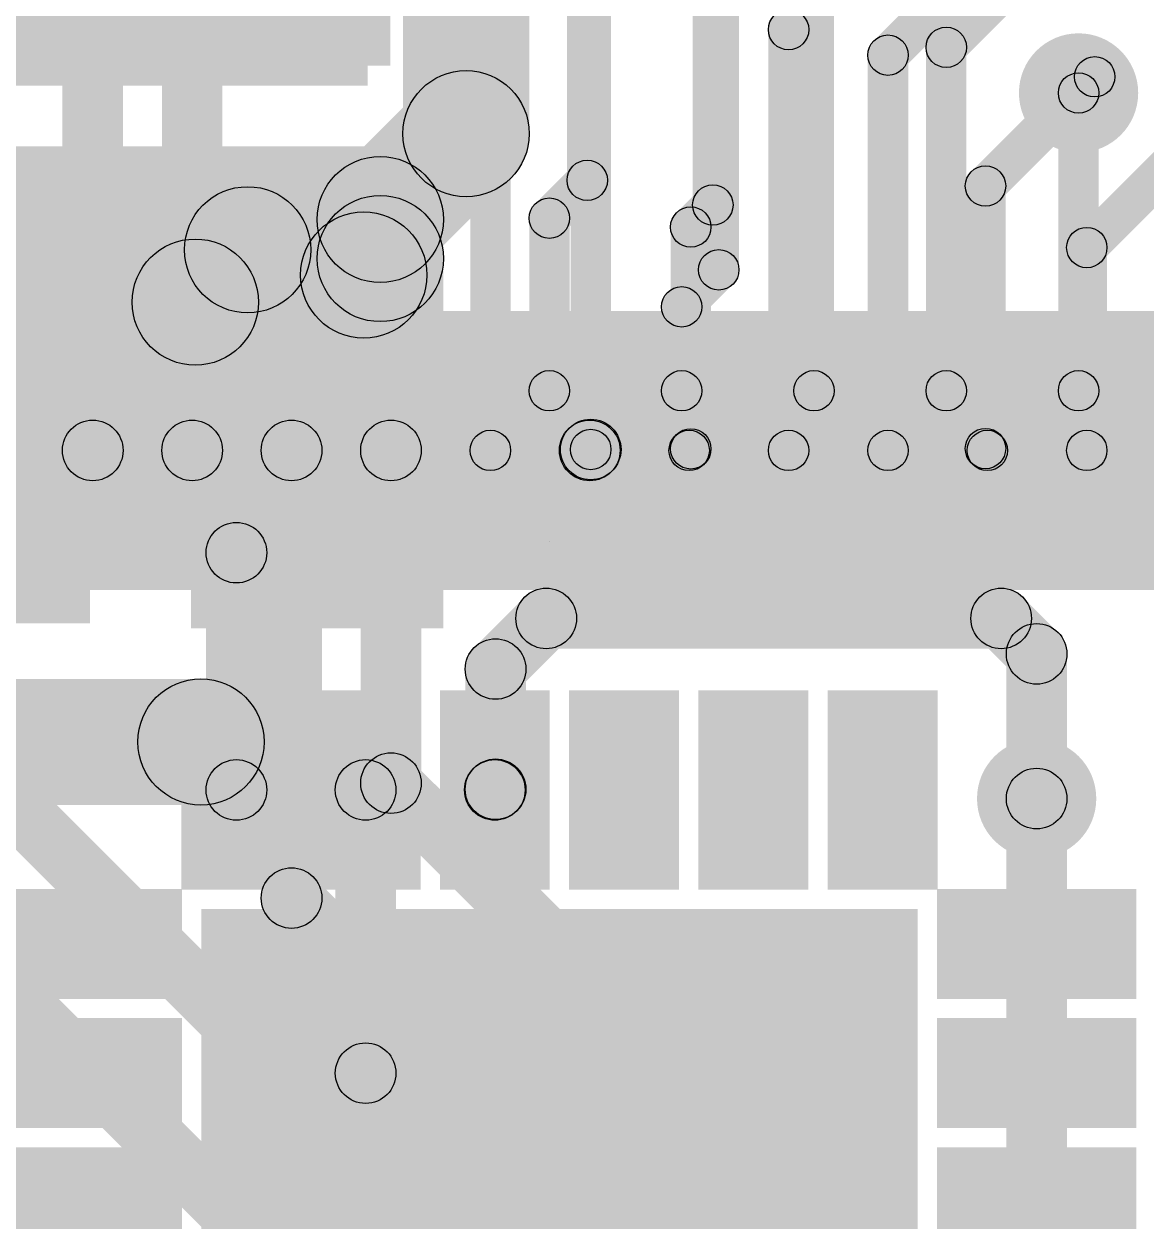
# Model space of a CAD drawing. Header units: millimetres. Extents: x -1.37 to 1.18, y -0.07 to 2.63.
# Drawn here: x -0.1061 to 0.1162, y 1.2886 to 1.5258 of the extents above; entities that cross this region are included whole.
import ezdxf

# ---------------------------------------------------------------- set-up
doc = ezdxf.new("R2010")
doc.units = ezdxf.units.MM
doc.header["$MEASUREMENT"] = 0
for name, color, linetype in [('BottomLayer', 5, 'Continuous'), ('BottomPaste', 16, 'Continuous'), ('BottomSolder', 6, 'Continuous'), ('TopLayer', 1, 'Continuous'), ('TopPaste', 8, 'Continuous'), ('TopSolder', 216, 'Continuous'), ('ViaHoleLayer', 16, 'Continuous')]:
    doc.layers.add(name, color=color, linetype=linetype)

# ---------------------------------------------------------------- blocks, each defined once
blk = doc.blocks.new('S______B______B_13')
at = {"layer": 'BottomLayer'}
for points in [[(-0.015, 0.0175), (-0.015, -0.0175), (-0.045, -0.0175), (-0.045, 0.0175)], [(0.045, 0.0175), (0.045, -0.0175), (0.015, -0.0175), (0.015, 0.0175)]]:
    blk.add_hatch(color=5, dxfattribs=at).paths.add_polyline_path(points)
at = {"layer": 'BottomPaste'}
for points in [[(-0.015, 0.0175), (-0.015, -0.0175), (-0.045, -0.0175), (-0.045, 0.0175)], [(0.045, 0.0175), (0.045, -0.0175), (0.015, -0.0175), (0.015, 0.0175)]]:
    blk.add_hatch(color=16, dxfattribs=at).paths.add_polyline_path(points)
at = {"layer": 'BottomSolder'}
for points in [[(-0.011, 0.0215), (-0.011, -0.0215), (-0.049, -0.0215), (-0.049, 0.0215)], [(0.049, 0.0215), (0.049, -0.0215), (0.011, -0.0215), (0.011, 0.0215)]]:
    blk.add_hatch(color=6, dxfattribs=at).paths.add_polyline_path(points)
blk = doc.blocks.new('R___0201_B_29')
at = {"layer": 'BottomLayer'}
for points in [[(-0.01614, 0.00728), (-0.00551, 0.00728), (-0.00551, -0.00728), (-0.01614, -0.00728)], [(0.00551, 0.00728), (0.01614, 0.00728), (0.01614, -0.00728), (0.00551, -0.00728)]]:
    blk.add_hatch(color=5, dxfattribs=at).paths.add_polyline_path(points)
at = {"layer": 'BottomPaste'}
for points in [[(-0.01614, 0.00728), (-0.00551, 0.00728), (-0.00551, -0.00728), (-0.01614, -0.00728)], [(0.00551, 0.00728), (0.01614, 0.00728), (0.01614, -0.00728), (0.00551, -0.00728)]]:
    blk.add_hatch(color=16, dxfattribs=at).paths.add_polyline_path(points)
at = {"layer": 'BottomSolder'}
for points in [[(-0.02014, 0.01128), (-0.00151, 0.01128), (-0.00151, -0.01128), (-0.02014, -0.01128)], [(0.00151, 0.01128), (0.02014, 0.01128), (0.02014, -0.01128), (0.00151, -0.01128)]]:
    blk.add_hatch(color=6, dxfattribs=at).paths.add_polyline_path(points)
blk = doc.blocks.new('R___0201_B_31')
at = {"layer": 'BottomLayer'}
for points in [[(-0.01614, 0.00728), (-0.00551, 0.00728), (-0.00551, -0.00728), (-0.01614, -0.00728)], [(0.00551, 0.00728), (0.01614, 0.00728), (0.01614, -0.00728), (0.00551, -0.00728)]]:
    blk.add_hatch(color=5, dxfattribs=at).paths.add_polyline_path(points)
at = {"layer": 'BottomPaste'}
for points in [[(-0.01614, 0.00728), (-0.00551, 0.00728), (-0.00551, -0.00728), (-0.01614, -0.00728)], [(0.00551, 0.00728), (0.01614, 0.00728), (0.01614, -0.00728), (0.00551, -0.00728)]]:
    blk.add_hatch(color=16, dxfattribs=at).paths.add_polyline_path(points)
at = {"layer": 'BottomSolder'}
for points in [[(-0.02014, 0.01128), (-0.00151, 0.01128), (-0.00151, -0.01128), (-0.02014, -0.01128)], [(0.00151, 0.01128), (0.02014, 0.01128), (0.02014, -0.01128), (0.00151, -0.01128)]]:
    blk.add_hatch(color=6, dxfattribs=at).paths.add_polyline_path(points)
blk = doc.blocks.new('R___0201_B_33')
at = {"layer": 'BottomLayer'}
for points in [[(-0.01614, 0.00728), (-0.00551, 0.00728), (-0.00551, -0.00728), (-0.01614, -0.00728)], [(0.00551, 0.00728), (0.01614, 0.00728), (0.01614, -0.00728), (0.00551, -0.00728)]]:
    blk.add_hatch(color=5, dxfattribs=at).paths.add_polyline_path(points)
at = {"layer": 'BottomPaste'}
for points in [[(-0.01614, 0.00728), (-0.00551, 0.00728), (-0.00551, -0.00728), (-0.01614, -0.00728)], [(0.00551, 0.00728), (0.01614, 0.00728), (0.01614, -0.00728), (0.00551, -0.00728)]]:
    blk.add_hatch(color=16, dxfattribs=at).paths.add_polyline_path(points)
at = {"layer": 'BottomSolder'}
for points in [[(-0.02014, 0.01128), (-0.00151, 0.01128), (-0.00151, -0.01128), (-0.02014, -0.01128)], [(0.00151, 0.01128), (0.02014, 0.01128), (0.02014, -0.01128), (0.00151, -0.01128)]]:
    blk.add_hatch(color=6, dxfattribs=at).paths.add_polyline_path(points)
blk = doc.blocks.new('R___0201_B_35')
at = {"layer": 'BottomLayer'}
for points in [[(-0.01614, 0.00728), (-0.00551, 0.00728), (-0.00551, -0.00728), (-0.01614, -0.00728)], [(0.00551, 0.00728), (0.01614, 0.00728), (0.01614, -0.00728), (0.00551, -0.00728)]]:
    blk.add_hatch(color=5, dxfattribs=at).paths.add_polyline_path(points)
at = {"layer": 'BottomPaste'}
for points in [[(-0.01614, 0.00728), (-0.00551, 0.00728), (-0.00551, -0.00728), (-0.01614, -0.00728)], [(0.00551, 0.00728), (0.01614, 0.00728), (0.01614, -0.00728), (0.00551, -0.00728)]]:
    blk.add_hatch(color=16, dxfattribs=at).paths.add_polyline_path(points)
at = {"layer": 'BottomSolder'}
for points in [[(-0.02014, 0.01128), (-0.00151, 0.01128), (-0.00151, -0.01128), (-0.02014, -0.01128)], [(0.00151, 0.01128), (0.02014, 0.01128), (0.02014, -0.01128), (0.00151, -0.01128)]]:
    blk.add_hatch(color=6, dxfattribs=at).paths.add_polyline_path(points)
blk = doc.blocks.new('R___0201_B_37')
at = {"layer": 'BottomLayer'}
for points in [[(-0.01614, 0.00728), (-0.00551, 0.00728), (-0.00551, -0.00728), (-0.01614, -0.00728)], [(0.00551, 0.00728), (0.01614, 0.00728), (0.01614, -0.00728), (0.00551, -0.00728)]]:
    blk.add_hatch(color=5, dxfattribs=at).paths.add_polyline_path(points)
at = {"layer": 'BottomPaste'}
for points in [[(-0.01614, 0.00728), (-0.00551, 0.00728), (-0.00551, -0.00728), (-0.01614, -0.00728)], [(0.00551, 0.00728), (0.01614, 0.00728), (0.01614, -0.00728), (0.00551, -0.00728)]]:
    blk.add_hatch(color=16, dxfattribs=at).paths.add_polyline_path(points)
at = {"layer": 'BottomSolder'}
for points in [[(-0.02014, 0.01128), (-0.00151, 0.01128), (-0.00151, -0.01128), (-0.02014, -0.01128)], [(0.00151, 0.01128), (0.02014, 0.01128), (0.02014, -0.01128), (0.00151, -0.01128)]]:
    blk.add_hatch(color=6, dxfattribs=at).paths.add_polyline_path(points)
blk = doc.blocks.new('S______B______B_55')
at = {"layer": 'BottomLayer'}
for points in [[(-0.015, 0.0175), (-0.015, -0.0175), (-0.045, -0.0175), (-0.045, 0.0175)], [(0.045, 0.0175), (0.045, -0.0175), (0.015, -0.0175), (0.015, 0.0175)]]:
    blk.add_hatch(color=5, dxfattribs=at).paths.add_polyline_path(points)
at = {"layer": 'BottomPaste'}
for points in [[(-0.015, 0.0175), (-0.015, -0.0175), (-0.045, -0.0175), (-0.045, 0.0175)], [(0.045, 0.0175), (0.045, -0.0175), (0.015, -0.0175), (0.015, 0.0175)]]:
    blk.add_hatch(color=16, dxfattribs=at).paths.add_polyline_path(points)
at = {"layer": 'BottomSolder'}
for points in [[(-0.011, 0.0215), (-0.011, -0.0215), (-0.049, -0.0215), (-0.049, 0.0215)], [(0.049, 0.0215), (0.049, -0.0215), (0.011, -0.0215), (0.011, 0.0215)]]:
    blk.add_hatch(color=6, dxfattribs=at).paths.add_polyline_path(points)
blk = doc.blocks.new('QFN_24_B_77')
at = {"layer": 'BottomLayer'}
for points in [[(-0.07087, 0.07874), (-0.07087, 0.11024), (-0.05709, 0.11024), (-0.05709, 0.07874)], [(-0.04528, 0.07874), (-0.04528, 0.11024), (-0.0315, 0.11024), (-0.0315, 0.07874)], [(-0.01969, 0.07874), (-0.01969, 0.11024), (-0.00591, 0.11024), (-0.00591, 0.07874)], [(0.00591, 0.07874), (0.00591, 0.11024), (0.01969, 0.11024), (0.01969, 0.07874)], [(0.0315, 0.07874), (0.0315, 0.11024), (0.04528, 0.11024), (0.04528, 0.07874)], [(0.05709, 0.07874), (0.05709, 0.11024), (0.07087, 0.11024), (0.07087, 0.07874)], [(-0.11024, 0.07087), (-0.07874, 0.07087), (-0.07874, 0.05709), (-0.11024, 0.05709)], [(0.07874, 0.07087), (0.11024, 0.07087), (0.11024, 0.05709), (0.07874, 0.05709)], [(-0.06693, 0.06693), (0.06693, 0.06693), (0.06693, -0.06693), (-0.06693, -0.06693)], [(-0.11024, 0.04528), (-0.07874, 0.04528), (-0.07874, 0.0315), (-0.11024, 0.0315)], [(0.07874, 0.04528), (0.11024, 0.04528), (0.11024, 0.0315), (0.07874, 0.0315)], [(-0.11024, 0.01969), (-0.07874, 0.01969), (-0.07874, 0.00591), (-0.11024, 0.00591)], [(0.07874, 0.01969), (0.11024, 0.01969), (0.11024, 0.00591), (0.07874, 0.00591)], [(-0.11024, -0.00591), (-0.07874, -0.00591), (-0.07874, -0.01969), (-0.11024, -0.01969)], [(0.07874, -0.00591), (0.11024, -0.00591), (0.11024, -0.01969), (0.07874, -0.01969)], [(-0.11024, -0.0315), (-0.07874, -0.0315), (-0.07874, -0.04528), (-0.11024, -0.04528)], [(0.07874, -0.0315), (0.11024, -0.0315), (0.11024, -0.04528), (0.07874, -0.04528)], [(-0.11024, -0.05709), (-0.07874, -0.05709), (-0.07874, -0.07087), (-0.11024, -0.07087)], [(0.07874, -0.05709), (0.11024, -0.05709), (0.11024, -0.07087), (0.07874, -0.07087)], [(-0.05709, -0.07874), (-0.05709, -0.11024), (-0.07087, -0.11024), (-0.07087, -0.07874)], [(-0.0315, -0.07874), (-0.0315, -0.11024), (-0.04528, -0.11024), (-0.04528, -0.07874)], [(-0.00591, -0.07874), (-0.00591, -0.11024), (-0.01969, -0.11024), (-0.01969, -0.07874)], [(0.01969, -0.07874), (0.01969, -0.11024), (0.00591, -0.11024), (0.00591, -0.07874)], [(0.04528, -0.07874), (0.04528, -0.11024), (0.0315, -0.11024), (0.0315, -0.07874)], [(0.07087, -0.07874), (0.07087, -0.11024), (0.05709, -0.11024), (0.05709, -0.07874)]]:
    blk.add_hatch(color=5, dxfattribs=at).paths.add_polyline_path(points)
at = {"layer": 'BottomPaste'}
for points in [[(-0.07087, 0.07874), (-0.07087, 0.11024), (-0.05709, 0.11024), (-0.05709, 0.07874)], [(-0.04528, 0.07874), (-0.04528, 0.11024), (-0.0315, 0.11024), (-0.0315, 0.07874)], [(-0.01969, 0.07874), (-0.01969, 0.11024), (-0.00591, 0.11024), (-0.00591, 0.07874)], [(0.00591, 0.07874), (0.00591, 0.11024), (0.01969, 0.11024), (0.01969, 0.07874)], [(0.0315, 0.07874), (0.0315, 0.11024), (0.04528, 0.11024), (0.04528, 0.07874)], [(0.05709, 0.07874), (0.05709, 0.11024), (0.07087, 0.11024), (0.07087, 0.07874)], [(-0.11024, 0.07087), (-0.07874, 0.07087), (-0.07874, 0.05709), (-0.11024, 0.05709)], [(0.07874, 0.07087), (0.11024, 0.07087), (0.11024, 0.05709), (0.07874, 0.05709)], [(-0.06693, 0.06693), (0.06693, 0.06693), (0.06693, -0.06693), (-0.06693, -0.06693)], [(-0.11024, 0.04528), (-0.07874, 0.04528), (-0.07874, 0.0315), (-0.11024, 0.0315)], [(0.07874, 0.04528), (0.11024, 0.04528), (0.11024, 0.0315), (0.07874, 0.0315)], [(-0.11024, 0.01969), (-0.07874, 0.01969), (-0.07874, 0.00591), (-0.11024, 0.00591)], [(0.07874, 0.01969), (0.11024, 0.01969), (0.11024, 0.00591), (0.07874, 0.00591)], [(-0.11024, -0.00591), (-0.07874, -0.00591), (-0.07874, -0.01969), (-0.11024, -0.01969)], [(0.07874, -0.00591), (0.11024, -0.00591), (0.11024, -0.01969), (0.07874, -0.01969)], [(-0.11024, -0.0315), (-0.07874, -0.0315), (-0.07874, -0.04528), (-0.11024, -0.04528)], [(0.07874, -0.0315), (0.11024, -0.0315), (0.11024, -0.04528), (0.07874, -0.04528)], [(-0.11024, -0.05709), (-0.07874, -0.05709), (-0.07874, -0.07087), (-0.11024, -0.07087)], [(0.07874, -0.05709), (0.11024, -0.05709), (0.11024, -0.07087), (0.07874, -0.07087)], [(-0.05709, -0.07874), (-0.05709, -0.11024), (-0.07087, -0.11024), (-0.07087, -0.07874)], [(-0.0315, -0.07874), (-0.0315, -0.11024), (-0.04528, -0.11024), (-0.04528, -0.07874)], [(-0.00591, -0.07874), (-0.00591, -0.11024), (-0.01969, -0.11024), (-0.01969, -0.07874)], [(0.01969, -0.07874), (0.01969, -0.11024), (0.00591, -0.11024), (0.00591, -0.07874)], [(0.04528, -0.07874), (0.04528, -0.11024), (0.0315, -0.11024), (0.0315, -0.07874)], [(0.07087, -0.07874), (0.07087, -0.11024), (0.05709, -0.11024), (0.05709, -0.07874)]]:
    blk.add_hatch(color=16, dxfattribs=at).paths.add_polyline_path(points)
at = {"layer": 'BottomSolder'}
for points in [[(-0.07487, 0.07474), (-0.07487, 0.11424), (-0.05309, 0.11424), (-0.05309, 0.07474)], [(-0.04928, 0.07474), (-0.04928, 0.11424), (-0.0275, 0.11424), (-0.0275, 0.07474)], [(-0.02369, 0.07474), (-0.02369, 0.11424), (-0.00191, 0.11424), (-0.00191, 0.07474)], [(0.00191, 0.07474), (0.00191, 0.11424), (0.02369, 0.11424), (0.02369, 0.07474)], [(0.0275, 0.07474), (0.0275, 0.11424), (0.04928, 0.11424), (0.04928, 0.07474)], [(0.05309, 0.07474), (0.05309, 0.11424), (0.07487, 0.11424), (0.07487, 0.07474)], [(-0.11424, 0.07487), (-0.07474, 0.07487), (-0.07474, 0.05309), (-0.11424, 0.05309)], [(0.07474, 0.07487), (0.11424, 0.07487), (0.11424, 0.05309), (0.07474, 0.05309)], [(-0.07093, 0.07093), (0.07093, 0.07093), (0.07093, -0.07093), (-0.07093, -0.07093)], [(-0.11424, 0.04928), (-0.07474, 0.04928), (-0.07474, 0.0275), (-0.11424, 0.0275)], [(0.07474, 0.04928), (0.11424, 0.04928), (0.11424, 0.0275), (0.07474, 0.0275)], [(-0.11424, 0.02369), (-0.07474, 0.02369), (-0.07474, 0.00191), (-0.11424, 0.00191)], [(0.07474, 0.02369), (0.11424, 0.02369), (0.11424, 0.00191), (0.07474, 0.00191)], [(-0.11424, -0.00191), (-0.07474, -0.00191), (-0.07474, -0.02369), (-0.11424, -0.02369)], [(0.07474, -0.00191), (0.11424, -0.00191), (0.11424, -0.02369), (0.07474, -0.02369)], [(-0.11424, -0.0275), (-0.07474, -0.0275), (-0.07474, -0.04928), (-0.11424, -0.04928)], [(0.07474, -0.0275), (0.11424, -0.0275), (0.11424, -0.04928), (0.07474, -0.04928)], [(-0.11424, -0.05309), (-0.07474, -0.05309), (-0.07474, -0.07487), (-0.11424, -0.07487)], [(0.07474, -0.05309), (0.11424, -0.05309), (0.11424, -0.07487), (0.07474, -0.07487)], [(-0.05309, -0.07474), (-0.05309, -0.11424), (-0.07487, -0.11424), (-0.07487, -0.07474)], [(-0.0275, -0.07474), (-0.0275, -0.11424), (-0.04928, -0.11424), (-0.04928, -0.07474)], [(-0.00191, -0.07474), (-0.00191, -0.11424), (-0.02369, -0.11424), (-0.02369, -0.07474)], [(0.02369, -0.07474), (0.02369, -0.11424), (0.00191, -0.11424), (0.00191, -0.07474)], [(0.04928, -0.07474), (0.04928, -0.11424), (0.0275, -0.11424), (0.0275, -0.07474)], [(0.07487, -0.07474), (0.07487, -0.11424), (0.05309, -0.11424), (0.05309, -0.07474)]]:
    blk.add_hatch(color=6, dxfattribs=at).paths.add_polyline_path(points)
blk = doc.blocks.new('LQFP_100_78')
at = {"layer": 'TopLayer'}
for points in [[(-0.10433, 0.2815), (-0.10433, 0.32874), (-0.09252, 0.32874), (-0.09252, 0.2815)], [(-0.08465, 0.2815), (-0.08465, 0.32874), (-0.07283, 0.32874), (-0.07283, 0.2815)], [(-0.06496, 0.2815), (-0.06496, 0.32874), (-0.05315, 0.32874), (-0.05315, 0.2815)], [(-0.04528, 0.2815), (-0.04528, 0.32874), (-0.03346, 0.32874), (-0.03346, 0.2815)], [(-0.02559, 0.2815), (-0.02559, 0.32874), (-0.01378, 0.32874), (-0.01378, 0.2815)], [(-0.00591, 0.2815), (-0.00591, 0.32874), (0.00591, 0.32874), (0.00591, 0.2815)], [(0.01378, 0.2815), (0.01378, 0.32874), (0.02559, 0.32874), (0.02559, 0.2815)], [(0.03346, 0.2815), (0.03346, 0.32874), (0.04528, 0.32874), (0.04528, 0.2815)], [(0.05315, 0.2815), (0.05315, 0.32874), (0.06496, 0.32874), (0.06496, 0.2815)], [(0.07283, 0.2815), (0.07283, 0.32874), (0.08465, 0.32874), (0.08465, 0.2815)], [(0.09252, 0.2815), (0.09252, 0.32874), (0.10433, 0.32874), (0.10433, 0.2815)]]:
    blk.add_hatch(color=1, dxfattribs=at).paths.add_polyline_path(points)
at = {"layer": 'TopPaste'}
for points in [[(-0.10433, 0.2815), (-0.10433, 0.32874), (-0.09252, 0.32874), (-0.09252, 0.2815)], [(-0.08465, 0.2815), (-0.08465, 0.32874), (-0.07283, 0.32874), (-0.07283, 0.2815)], [(-0.06496, 0.2815), (-0.06496, 0.32874), (-0.05315, 0.32874), (-0.05315, 0.2815)], [(-0.04528, 0.2815), (-0.04528, 0.32874), (-0.03346, 0.32874), (-0.03346, 0.2815)], [(-0.02559, 0.2815), (-0.02559, 0.32874), (-0.01378, 0.32874), (-0.01378, 0.2815)], [(-0.00591, 0.2815), (-0.00591, 0.32874), (0.00591, 0.32874), (0.00591, 0.2815)], [(0.01378, 0.2815), (0.01378, 0.32874), (0.02559, 0.32874), (0.02559, 0.2815)], [(0.03346, 0.2815), (0.03346, 0.32874), (0.04528, 0.32874), (0.04528, 0.2815)], [(0.05315, 0.2815), (0.05315, 0.32874), (0.06496, 0.32874), (0.06496, 0.2815)], [(0.07283, 0.2815), (0.07283, 0.32874), (0.08465, 0.32874), (0.08465, 0.2815)], [(0.09252, 0.2815), (0.09252, 0.32874), (0.10433, 0.32874), (0.10433, 0.2815)]]:
    blk.add_hatch(color=8, dxfattribs=at).paths.add_polyline_path(points)
at = {"layer": 'TopSolder'}
for points in [[(-0.12802, 0.2775), (-0.12802, 0.33274), (-0.1082, 0.33274), (-0.1082, 0.2775)], [(-0.10833, 0.2775), (-0.10833, 0.33274), (-0.08852, 0.33274), (-0.08852, 0.2775)], [(-0.08865, 0.2775), (-0.08865, 0.33274), (-0.06883, 0.33274), (-0.06883, 0.2775)], [(-0.06896, 0.2775), (-0.06896, 0.33274), (-0.04915, 0.33274), (-0.04915, 0.2775)], [(-0.04928, 0.2775), (-0.04928, 0.33274), (-0.02946, 0.33274), (-0.02946, 0.2775)], [(-0.02959, 0.2775), (-0.02959, 0.33274), (-0.00978, 0.33274), (-0.00978, 0.2775)], [(-0.00991, 0.2775), (-0.00991, 0.33274), (0.00991, 0.33274), (0.00991, 0.2775)], [(0.00978, 0.2775), (0.00978, 0.33274), (0.02959, 0.33274), (0.02959, 0.2775)], [(0.02946, 0.2775), (0.02946, 0.33274), (0.04928, 0.33274), (0.04928, 0.2775)], [(0.04915, 0.2775), (0.04915, 0.33274), (0.06896, 0.33274), (0.06896, 0.2775)], [(0.06883, 0.2775), (0.06883, 0.33274), (0.08865, 0.33274), (0.08865, 0.2775)], [(0.08852, 0.2775), (0.08852, 0.33274), (0.10833, 0.33274), (0.10833, 0.2775)], [(0.1082, 0.2775), (0.1082, 0.33274), (0.12802, 0.33274), (0.12802, 0.2775)]]:
    blk.add_hatch(color=216, dxfattribs=at).paths.add_polyline_path(points)
blk = doc.blocks.new('C__0603_B_94')
at = {"layer": 'BottomLayer'}
for points in [[(-0.045, -0.0175), (-0.045, 0.0175), (-0.015, 0.0175), (-0.015, -0.0175)], [(0.015, -0.0175), (0.015, 0.0175), (0.045, 0.0175), (0.045, -0.0175)]]:
    blk.add_hatch(color=5, dxfattribs=at).paths.add_polyline_path(points)
at = {"layer": 'BottomPaste'}
for points in [[(-0.045, -0.0175), (-0.045, 0.0175), (-0.015, 0.0175), (-0.015, -0.0175)], [(0.015, -0.0175), (0.015, 0.0175), (0.045, 0.0175), (0.045, -0.0175)]]:
    blk.add_hatch(color=16, dxfattribs=at).paths.add_polyline_path(points)
at = {"layer": 'BottomSolder'}
for points in [[(-0.049, -0.0215), (-0.049, 0.0215), (-0.011, 0.0215), (-0.011, -0.0215)], [(0.011, -0.0215), (0.011, 0.0215), (0.049, 0.0215), (0.049, -0.0215)]]:
    blk.add_hatch(color=6, dxfattribs=at).paths.add_polyline_path(points)

msp = doc.modelspace()

# ---------------------------------------------------------------- hatches: boundary and pattern name
at = {"layer": 'BottomLayer'}
for points in [[(-0.006, 1.50403), (-0.031, 1.50403), (-0.031, 1.5995), (-0.006, 1.5995)], [(-0.241, 1.51353), (-0.038, 1.51353), (-0.038, 1.57153), (-0.241, 1.57153)], [(0.0095, 1.49479), (0.0015, 1.49479), (0.0015, 1.55403), (0.0095, 1.55403)], [(0.03554, 1.47706), (0.02754, 1.47706), (0.02754, 1.54381), (0.03554, 1.54381)], [(0.07943, 1.5183), (0.07377, 1.52396), (0.08417, 1.53436), (0.08983, 1.5287)], [(0.0544, 1.4531), (0.0464, 1.4531), (0.0464, 1.53041), (0.0544, 1.53041)], [(0.0806, 1.4531), (0.0726, 1.4531), (0.0726, 1.52113), (0.0806, 1.52113)], [(0.10563, 1.50927), (0.09997, 1.51493), (0.10317, 1.51813), (0.10883, 1.51247)], [(-0.02666, 1.47819), (-0.04434, 1.49587), (-0.02734, 1.51287), (-0.00966, 1.49519)], [(0.1068, 1.4531), (0.0988, 1.4531), (0.0988, 1.5121), (0.1068, 1.5121)], [(-0.136, 1.45353), (-0.056, 1.45353), (-0.056, 1.50153), (-0.136, 1.50153)], [(-0.073, 1.40602), (-0.023, 1.40602), (-0.023, 1.50153), (-0.073, 1.50153)], [(0.00083, 1.48447), (-0.00483, 1.49012), (0.00267, 1.49762), (0.00833, 1.49197)], [(-0.06329, 1.46182), (-0.08097, 1.4795), (-0.0706, 1.48987), (-0.05292, 1.47219)], [(-0.023, 1.47929), (-0.048, 1.47929), (-0.048, 1.48703), (-0.023, 1.48703)], [(-0.02992, 1.46719), (-0.0476, 1.48487), (-0.04434, 1.48813), (-0.02666, 1.47045)], [(0.002, 1.4531), (-0.006, 1.4531), (-0.006, 1.48729), (0.002, 1.48729)], [(0.02703, 1.4669), (0.02137, 1.47256), (0.02871, 1.47989), (0.03437, 1.47424)], [(0.0282, 1.4531), (0.0202, 1.4531), (0.0202, 1.46973), (0.0282, 1.46973)], [(-0.23, 1.409), (-0.098, 1.409), (-0.098, 1.446), (-0.23, 1.446)], [(-0.012, 1.421), (0.173, 1.421), (0.173, 1.43928), (-0.012, 1.43928)], [(-0.05798, 1.37402), (-0.06998, 1.37402), (-0.06998, 1.42102), (-0.05798, 1.42102)], [(-0.00263, 1.402), (-0.00263, 1.414), (0.08747, 1.414), (0.08747, 1.402)], [(-0.00842, 1.39373), (-0.0169, 1.40222), (-0.00687, 1.41224), (0.00161, 1.40376)], [(0.08323, 1.40376), (0.09171, 1.41224), (0.09874, 1.40521), (0.09026, 1.39673)], [(0.1005, 1.37231), (0.0885, 1.37231), (0.0885, 1.40097), (0.1005, 1.40097)], [(-0.00666, 1.37415), (-0.01866, 1.37415), (-0.01866, 1.39797), (-0.00666, 1.39797)], [(-0.21058, 1.37103), (-0.21058, 1.39603), (-0.071, 1.39603), (-0.071, 1.37103)], [(-0.00855, 1.36977), (-0.01704, 1.37826), (-0.0169, 1.3784), (-0.00842, 1.36991)], [(-0.03239, 1.31791), (-0.04439, 1.31791), (-0.04439, 1.37402), (-0.03239, 1.37402)], [(-0.04263, 1.31367), (-0.03414, 1.32216), (0.00424, 1.28377), (-0.00424, 1.27529)]]:
    msp.add_hatch(color=5, dxfattribs=at).paths.add_polyline_path(points)
h = msp.add_hatch(color=5, dxfattribs=at)
edge = h.paths.add_edge_path()
edge.add_arc((0.0766, 1.52113), 0.004, 0, 360)
h = msp.add_hatch(color=5, dxfattribs=at)
edge = h.paths.add_edge_path()
edge.add_arc((0.0766, 1.52113), 0.004, 0, 360)
h = msp.add_hatch(color=5, dxfattribs=at)
edge = h.paths.add_edge_path()
edge.add_arc((0.1028, 1.5121), 0.01181, 0, 360)
h = msp.add_hatch(color=5, dxfattribs=at)
edge = h.paths.add_edge_path()
edge.add_arc((0.106, 1.5153), 0.004, 0, 360)
h = msp.add_hatch(color=5, dxfattribs=at)
edge = h.paths.add_edge_path()
edge.add_arc((-0.0185, 1.50403), 0.0125, 0, 360)
h = msp.add_hatch(color=5, dxfattribs=at)
edge = h.paths.add_edge_path()
edge.add_arc((-0.0185, 1.50403), 0.0125, 0, 360)
h = msp.add_hatch(color=5, dxfattribs=at)
edge = h.paths.add_edge_path()
edge.add_arc((0.1028, 1.5121), 0.004, 0, 360)
h = msp.add_hatch(color=5, dxfattribs=at)
edge = h.paths.add_edge_path()
edge.add_arc((0.1028, 1.5121), 0.004, 0, 360)
h = msp.add_hatch(color=5, dxfattribs=at)
edge = h.paths.add_edge_path()
edge.add_arc((-0.0355, 1.48703), 0.0125, 0, 360)
h = msp.add_hatch(color=5, dxfattribs=at)
edge = h.paths.add_edge_path()
edge.add_arc((-0.0355, 1.48703), 0.0125, 0, 360)
h = msp.add_hatch(color=5, dxfattribs=at)
edge = h.paths.add_edge_path()
edge.add_arc((0.0055, 1.49479), 0.004, 0, 360)
h = msp.add_hatch(color=5, dxfattribs=at)
edge = h.paths.add_edge_path()
edge.add_arc((0.0055, 1.49479), 0.004, 0, 360)
h = msp.add_hatch(color=5, dxfattribs=at)
edge = h.paths.add_edge_path()
edge.add_arc((-0.06176, 1.48103), 0.0125, 0, 360)
h = msp.add_hatch(color=5, dxfattribs=at)
edge = h.paths.add_edge_path()
edge.add_arc((-0.0355, 1.47929), 0.0125, 0, 360)
h = msp.add_hatch(color=5, dxfattribs=at)
edge = h.paths.add_edge_path()
edge.add_arc((-0.0355, 1.47929), 0.0125, 0, 360)
h = msp.add_hatch(color=5, dxfattribs=at)
edge = h.paths.add_edge_path()
edge.add_arc((-0.002, 1.48729), 0.004, 0, 360)
h = msp.add_hatch(color=5, dxfattribs=at)
edge = h.paths.add_edge_path()
edge.add_arc((-0.002, 1.48729), 0.004, 0, 360)
h = msp.add_hatch(color=5, dxfattribs=at)
edge = h.paths.add_edge_path()
edge.add_arc((-0.03876, 1.47603), 0.0125, 0, 360)
h = msp.add_hatch(color=5, dxfattribs=at)
edge = h.paths.add_edge_path()
edge.add_arc((-0.07213, 1.47066), 0.0125, 0, 360)
h = msp.add_hatch(color=5, dxfattribs=at)
edge = h.paths.add_edge_path()
edge.add_arc((0.03154, 1.47706), 0.004, 0, 360)
h = msp.add_hatch(color=5, dxfattribs=at)
edge = h.paths.add_edge_path()
edge.add_arc((0.03154, 1.47706), 0.004, 0, 360)
h = msp.add_hatch(color=5, dxfattribs=at)
edge = h.paths.add_edge_path()
edge.add_arc((0.0242, 1.46973), 0.004, 0, 360)
h = msp.add_hatch(color=5, dxfattribs=at)
edge = h.paths.add_edge_path()
edge.add_arc((0.0242, 1.46973), 0.004, 0, 360)
h = msp.add_hatch(color=5, dxfattribs=at)
edge = h.paths.add_edge_path()
edge.add_arc((-0.002, 1.4531), 0.004, 0, 360)
h = msp.add_hatch(color=5, dxfattribs=at)
edge = h.paths.add_edge_path()
edge.add_arc((0.0242, 1.4531), 0.004, 0, 360)
h = msp.add_hatch(color=5, dxfattribs=at)
edge = h.paths.add_edge_path()
edge.add_arc((0.0504, 1.4531), 0.004, 0, 360)
h = msp.add_hatch(color=5, dxfattribs=at)
edge = h.paths.add_edge_path()
edge.add_arc((0.0766, 1.4531), 0.004, 0, 360)
h = msp.add_hatch(color=5, dxfattribs=at)
edge = h.paths.add_edge_path()
edge.add_arc((0.1028, 1.4531), 0.004, 0, 360)
h = msp.add_hatch(color=5, dxfattribs=at)
edge = h.paths.add_edge_path()
edge.add_arc((-0.06398, 1.42102), 0.006, 0, 360)
h = msp.add_hatch(color=5, dxfattribs=at)
edge = h.paths.add_edge_path()
edge.add_arc((-0.00263, 1.408), 0.006, 0, 360)
h = msp.add_hatch(color=5, dxfattribs=at)
edge = h.paths.add_edge_path()
edge.add_arc((-0.00263, 1.408), 0.006, 0, 360)
h = msp.add_hatch(color=5, dxfattribs=at)
edge = h.paths.add_edge_path()
edge.add_arc((0.08747, 1.408), 0.006, 0, 360)
h = msp.add_hatch(color=5, dxfattribs=at)
edge = h.paths.add_edge_path()
edge.add_arc((0.08747, 1.408), 0.006, 0, 360)
h = msp.add_hatch(color=5, dxfattribs=at)
edge = h.paths.add_edge_path()
edge.add_arc((0.0945, 1.40097), 0.006, 0, 360)
h = msp.add_hatch(color=5, dxfattribs=at)
edge = h.paths.add_edge_path()
edge.add_arc((0.0945, 1.40097), 0.006, 0, 360)
h = msp.add_hatch(color=5, dxfattribs=at)
edge = h.paths.add_edge_path()
edge.add_arc((-0.01266, 1.39797), 0.006, 0, 360)
h = msp.add_hatch(color=5, dxfattribs=at)
edge = h.paths.add_edge_path()
edge.add_arc((-0.01266, 1.39797), 0.006, 0, 360)
h = msp.add_hatch(color=5, dxfattribs=at)
edge = h.paths.add_edge_path()
edge.add_arc((-0.071, 1.38353), 0.0125, 0, 360)
h = msp.add_hatch(color=5, dxfattribs=at)
edge = h.paths.add_edge_path()
edge.add_arc((0.0945, 1.37231), 0.01181, 0, 360)
h = msp.add_hatch(color=5, dxfattribs=at)
edge = h.paths.add_edge_path()
edge.add_arc((-0.06398, 1.37402), 0.006, 0, 360)
h = msp.add_hatch(color=5, dxfattribs=at)
edge = h.paths.add_edge_path()
edge.add_arc((-0.03839, 1.37402), 0.006, 0, 360)
h = msp.add_hatch(color=5, dxfattribs=at)
edge = h.paths.add_edge_path()
edge.add_arc((-0.0128, 1.37402), 0.006, 0, 360)
h = msp.add_hatch(color=5, dxfattribs=at)
edge = h.paths.add_edge_path()
edge.add_arc((-0.01266, 1.37415), 0.006, 0, 360)
h = msp.add_hatch(color=5, dxfattribs=at)
edge = h.paths.add_edge_path()
edge.add_arc((-0.01266, 1.37415), 0.006, 0, 360)
h = msp.add_hatch(color=5, dxfattribs=at)
edge = h.paths.add_edge_path()
edge.add_arc((0.0945, 1.37231), 0.006, 0, 360)
h = msp.add_hatch(color=5, dxfattribs=at)
edge = h.paths.add_edge_path()
edge.add_arc((-0.03839, 1.31791), 0.006, 0, 360)
h = msp.add_hatch(color=5, dxfattribs=at)
edge = h.paths.add_edge_path()
edge.add_arc((-0.03839, 1.31791), 0.006, 0, 360)
at = {"layer": 'TopLayer'}
for points in [[(-0.08643, 1.44128), (-0.09843, 1.44128), (-0.09843, 1.58257), (-0.08643, 1.58257)], [(-0.06674, 1.44128), (-0.07874, 1.44128), (-0.07874, 1.56879), (-0.06674, 1.56879)], [(-0.00968, 1.44128), (-0.01768, 1.44128), (-0.01768, 1.55206), (-0.00968, 1.55206)], [(0.01019, 1.44146), (0.00219, 1.44146), (0.00219, 1.55072), (0.01019, 1.55072)], [(0.0482, 1.52181), (0.04254, 1.52747), (0.06417, 1.5491), (0.06983, 1.54344)], [(0.06788, 1.51675), (0.06223, 1.52241), (0.08717, 1.54736), (0.09283, 1.5417)], [(0.03437, 1.4899), (0.02637, 1.4899), (0.02637, 1.54264), (0.03437, 1.54264)], [(0.04937, 1.44128), (0.04137, 1.44128), (0.04137, 1.52464), (0.04937, 1.52464)], [(0.06906, 1.44128), (0.06105, 1.44128), (0.06105, 1.51958), (0.06906, 1.51958)], [(0.0872, 1.49084), (0.08154, 1.4965), (0.09997, 1.51493), (0.10563, 1.50927)], [(0.10725, 1.47864), (0.1016, 1.48429), (0.12598, 1.50868), (0.13164, 1.50302)], [(0.02883, 1.4827), (0.02317, 1.48836), (0.02754, 1.49273), (0.0332, 1.48707)], [(0.08837, 1.44165), (0.08037, 1.44165), (0.08037, 1.49367), (0.08837, 1.49367)], [(0.03, 1.44159), (0.022, 1.44159), (0.022, 1.48553), (0.03, 1.48553)], [(0.10843, 1.44128), (0.10043, 1.44128), (0.10043, 1.48147), (0.10843, 1.48147)], [(0.01024, 1.43703), (0.00176, 1.44552), (0.00195, 1.44571), (0.01043, 1.43722)], [(0.02851, 1.43845), (0.02286, 1.4441), (0.02317, 1.44442), (0.02883, 1.43876)], [(0.08154, 1.43882), (0.0872, 1.44447), (0.08757, 1.4441), (0.08191, 1.43845)], [(0.06223, 1.43845), (0.06788, 1.4441), (0.06788, 1.4441), (0.06223, 1.43845)], [(-0.04706, 1.3526), (-0.05906, 1.3526), (-0.05906, 1.44128), (-0.04706, 1.44128)], [(-0.02737, 1.37537), (-0.03937, 1.37537), (-0.03937, 1.44128), (-0.02737, 1.44128)], [(-0.13577, 1.39029), (-0.12729, 1.39877), (0.08287, 1.18862), (0.07438, 1.18013)], [(-0.15477, 1.37129), (-0.14629, 1.37977), (0.06387, 1.16962), (0.05538, 1.16113)], [(-0.03761, 1.37113), (-0.02913, 1.37961), (0.14525, 1.20523), (0.13677, 1.19675)], [(0.1005, 1.28259), (0.0885, 1.28259), (0.0885, 1.37231), (0.1005, 1.37231)], [(-0.0573, 1.34835), (-0.04881, 1.35684), (0.03497, 1.27306), (0.02648, 1.26458)]]:
    msp.add_hatch(color=1, dxfattribs=at).paths.add_polyline_path(points)
h = msp.add_hatch(color=1, dxfattribs=at)
edge = h.paths.add_edge_path()
edge.add_arc((0.04537, 1.52464), 0.004, 0, 360)
h = msp.add_hatch(color=1, dxfattribs=at)
edge = h.paths.add_edge_path()
edge.add_arc((0.04537, 1.52464), 0.004, 0, 360)
h = msp.add_hatch(color=1, dxfattribs=at)
edge = h.paths.add_edge_path()
edge.add_arc((0.06506, 1.51958), 0.004, 0, 360)
h = msp.add_hatch(color=1, dxfattribs=at)
edge = h.paths.add_edge_path()
edge.add_arc((0.06506, 1.51958), 0.004, 0, 360)
h = msp.add_hatch(color=1, dxfattribs=at)
edge = h.paths.add_edge_path()
edge.add_arc((0.1028, 1.5121), 0.01181, 0, 360)
h = msp.add_hatch(color=1, dxfattribs=at)
edge = h.paths.add_edge_path()
edge.add_arc((0.1028, 1.5121), 0.004, 0, 360)
h = msp.add_hatch(color=1, dxfattribs=at)
edge = h.paths.add_edge_path()
edge.add_arc((0.08437, 1.49367), 0.004, 0, 360)
h = msp.add_hatch(color=1, dxfattribs=at)
edge = h.paths.add_edge_path()
edge.add_arc((0.08437, 1.49367), 0.004, 0, 360)
h = msp.add_hatch(color=1, dxfattribs=at)
edge = h.paths.add_edge_path()
edge.add_arc((0.03037, 1.4899), 0.004, 0, 360)
h = msp.add_hatch(color=1, dxfattribs=at)
edge = h.paths.add_edge_path()
edge.add_arc((0.03037, 1.4899), 0.004, 0, 360)
h = msp.add_hatch(color=1, dxfattribs=at)
edge = h.paths.add_edge_path()
edge.add_arc((0.026, 1.48553), 0.004, 0, 360)
h = msp.add_hatch(color=1, dxfattribs=at)
edge = h.paths.add_edge_path()
edge.add_arc((0.026, 1.48553), 0.004, 0, 360)
h = msp.add_hatch(color=1, dxfattribs=at)
edge = h.paths.add_edge_path()
edge.add_arc((0.10443, 1.48147), 0.004, 0, 360)
h = msp.add_hatch(color=1, dxfattribs=at)
edge = h.paths.add_edge_path()
edge.add_arc((0.10443, 1.48147), 0.004, 0, 360)
h = msp.add_hatch(color=1, dxfattribs=at)
edge = h.paths.add_edge_path()
edge.add_arc((-0.09243, 1.44128), 0.006, 0, 360)
h = msp.add_hatch(color=1, dxfattribs=at)
edge = h.paths.add_edge_path()
edge.add_arc((-0.07274, 1.44128), 0.006, 0, 360)
h = msp.add_hatch(color=1, dxfattribs=at)
edge = h.paths.add_edge_path()
edge.add_arc((-0.05306, 1.44128), 0.006, 0, 360)
h = msp.add_hatch(color=1, dxfattribs=at)
edge = h.paths.add_edge_path()
edge.add_arc((-0.03337, 1.44128), 0.006, 0, 360)
h = msp.add_hatch(color=1, dxfattribs=at)
edge = h.paths.add_edge_path()
edge.add_arc((0.006, 1.44128), 0.006, 0, 360)
h = msp.add_hatch(color=1, dxfattribs=at)
edge = h.paths.add_edge_path()
edge.add_arc((0.00619, 1.44146), 0.006, 0, 360)
h = msp.add_hatch(color=1, dxfattribs=at)
edge = h.paths.add_edge_path()
edge.add_arc((-0.01368, 1.44128), 0.004, 0, 360)
h = msp.add_hatch(color=1, dxfattribs=at)
edge = h.paths.add_edge_path()
edge.add_arc((0.00619, 1.44146), 0.004, 0, 360)
h = msp.add_hatch(color=1, dxfattribs=at)
edge = h.paths.add_edge_path()
edge.add_arc((0.02569, 1.44128), 0.004, 0, 360)
h = msp.add_hatch(color=1, dxfattribs=at)
edge = h.paths.add_edge_path()
edge.add_arc((0.026, 1.44159), 0.004, 0, 360)
h = msp.add_hatch(color=1, dxfattribs=at)
edge = h.paths.add_edge_path()
edge.add_arc((0.026, 1.44159), 0.004, 0, 360)
h = msp.add_hatch(color=1, dxfattribs=at)
edge = h.paths.add_edge_path()
edge.add_arc((0.04537, 1.44128), 0.004, 0, 360)
h = msp.add_hatch(color=1, dxfattribs=at)
edge = h.paths.add_edge_path()
edge.add_arc((0.06506, 1.44128), 0.004, 0, 360)
h = msp.add_hatch(color=1, dxfattribs=at)
edge = h.paths.add_edge_path()
edge.add_arc((0.06506, 1.44128), 0.004, 0, 360)
h = msp.add_hatch(color=1, dxfattribs=at)
edge = h.paths.add_edge_path()
edge.add_arc((0.06506, 1.44128), 0.004, 0, 360)
h = msp.add_hatch(color=1, dxfattribs=at)
edge = h.paths.add_edge_path()
edge.add_arc((0.08437, 1.44165), 0.004, 0, 360)
h = msp.add_hatch(color=1, dxfattribs=at)
edge = h.paths.add_edge_path()
edge.add_arc((0.08437, 1.44165), 0.004, 0, 360)
h = msp.add_hatch(color=1, dxfattribs=at)
edge = h.paths.add_edge_path()
edge.add_arc((0.08474, 1.44128), 0.004, 0, 360)
h = msp.add_hatch(color=1, dxfattribs=at)
edge = h.paths.add_edge_path()
edge.add_arc((0.10443, 1.44128), 0.004, 0, 360)
h = msp.add_hatch(color=1, dxfattribs=at)
edge = h.paths.add_edge_path()
edge.add_arc((0.0945, 1.37231), 0.01181, 0, 360)
h = msp.add_hatch(color=1, dxfattribs=at)
edge = h.paths.add_edge_path()
edge.add_arc((-0.03337, 1.37537), 0.006, 0, 360)
h = msp.add_hatch(color=1, dxfattribs=at)
edge = h.paths.add_edge_path()
edge.add_arc((-0.03337, 1.37537), 0.006, 0, 360)
h = msp.add_hatch(color=1, dxfattribs=at)
edge = h.paths.add_edge_path()
edge.add_arc((0.0945, 1.37231), 0.006, 0, 360)
h = msp.add_hatch(color=1, dxfattribs=at)
edge = h.paths.add_edge_path()
edge.add_arc((-0.05306, 1.3526), 0.006, 0, 360)
h = msp.add_hatch(color=1, dxfattribs=at)
edge = h.paths.add_edge_path()
edge.add_arc((-0.05306, 1.3526), 0.006, 0, 360)
at = {"layer": 'ViaHoleLayer'}
h = msp.add_hatch(color=16, dxfattribs=at)
edge = h.paths.add_edge_path()
edge.add_arc((0.1028, 1.5121), 0.00591, 0, 360)
h = msp.add_hatch(color=16, dxfattribs=at)
edge = h.paths.add_edge_path()
edge.add_arc((0.0945, 1.37231), 0.00591, 0, 360)

# ---------------------------------------------------------------- linework, layer by layer
at = {"layer": 'BottomLayer'}
msp.add_line((-0.002, 1.42328), (-0.002, 1.42328), dxfattribs=at)
for centre, radius in [((0.0766, 1.52113), 0.004), ((0.0766, 1.52113), 0.004), ((0.106, 1.5153), 0.004), ((-0.0185, 1.50403), 0.0125), ((-0.0185, 1.50403), 0.0125), ((0.1028, 1.5121), 0.004), ((0.1028, 1.5121), 0.004), ((-0.0355, 1.48703), 0.0125), ((-0.0355, 1.48703), 0.0125), ((0.0055, 1.49479), 0.004), ((0.0055, 1.49479), 0.004), ((-0.06176, 1.48103), 0.0125), ((-0.0355, 1.47929), 0.0125), ((-0.0355, 1.47929), 0.0125), ((-0.002, 1.48729), 0.004), ((-0.002, 1.48729), 0.004), ((-0.03876, 1.47603), 0.0125), ((-0.07213, 1.47066), 0.0125), ((0.03154, 1.47706), 0.004), ((0.03154, 1.47706), 0.004), ((0.0242, 1.46973), 0.004), ((0.0242, 1.46973), 0.004), ((-0.002, 1.4531), 0.004), ((0.0242, 1.4531), 0.004), ((0.0504, 1.4531), 0.004), ((0.0766, 1.4531), 0.004), ((0.1028, 1.4531), 0.004), ((-0.06398, 1.42102), 0.006), ((-0.00263, 1.408), 0.006), ((-0.00263, 1.408), 0.006), ((0.08747, 1.408), 0.006), ((0.08747, 1.408), 0.006), ((0.0945, 1.40097), 0.006), ((0.0945, 1.40097), 0.006), ((-0.01266, 1.39797), 0.006), ((-0.01266, 1.39797), 0.006), ((-0.071, 1.38353), 0.0125), ((-0.06398, 1.37402), 0.006), ((-0.03839, 1.37402), 0.006), ((-0.0128, 1.37402), 0.006), ((-0.01266, 1.37415), 0.006), ((-0.01266, 1.37415), 0.006), ((0.0945, 1.37231), 0.006), ((-0.03839, 1.31791), 0.006), ((-0.03839, 1.31791), 0.006)]:
    msp.add_circle(centre, radius, dxfattribs=at)
at = {"layer": 'TopLayer'}
for centre, radius in [((0.04537, 1.52464), 0.004), ((0.04537, 1.52464), 0.004), ((0.06506, 1.51958), 0.004), ((0.06506, 1.51958), 0.004), ((0.1028, 1.5121), 0.004), ((0.08437, 1.49367), 0.004), ((0.08437, 1.49367), 0.004), ((0.03037, 1.4899), 0.004), ((0.03037, 1.4899), 0.004), ((0.026, 1.48553), 0.004), ((0.026, 1.48553), 0.004), ((0.10443, 1.48147), 0.004), ((0.10443, 1.48147), 0.004), ((-0.09243, 1.44128), 0.006), ((-0.07274, 1.44128), 0.006), ((-0.05306, 1.44128), 0.006), ((-0.03337, 1.44128), 0.006), ((0.006, 1.44128), 0.006), ((0.00619, 1.44146), 0.006), ((-0.01368, 1.44128), 0.004), ((0.00619, 1.44146), 0.004), ((0.02569, 1.44128), 0.004), ((0.026, 1.44159), 0.004), ((0.026, 1.44159), 0.004), ((0.04537, 1.44128), 0.004), ((0.06506, 1.44128), 0.004), ((0.06506, 1.44128), 0.004), ((0.06506, 1.44128), 0.004), ((0.08437, 1.44165), 0.004), ((0.08437, 1.44165), 0.004), ((0.08474, 1.44128), 0.004), ((0.10443, 1.44128), 0.004), ((-0.03337, 1.37537), 0.006), ((-0.03337, 1.37537), 0.006), ((0.0945, 1.37231), 0.006), ((-0.05306, 1.3526), 0.006), ((-0.05306, 1.3526), 0.006)]:
    msp.add_circle(centre, radius, dxfattribs=at)

# ---------------------------------------------------------------- block references
for name, p, rotation in [('S______B______B_55', (-0.055, 1.50653), 270), ('S______B______B_13', (-0.135, 1.47753), 360), ('R___0201_B_29', (-0.002, 1.44228), 270), ('R___0201_B_31', (0.0242, 1.44228), 270), ('R___0201_B_33', (0.0504, 1.44228), 270), ('R___0201_B_35', (0.0766, 1.44228), 270), ('R___0201_B_37', (0.1028, 1.44228), 270), ('C__0603_B_94', (-0.082, 1.42853), 180), ('QFN_24_B_77', (0, 1.27953), 180)]:
    msp.add_blockref(name, p, dxfattribs=dict(rotation=rotation))
msp.add_blockref('LQFP_100_78', (0.006, 1.13616))

doc.saveas('drawing.dxf')
